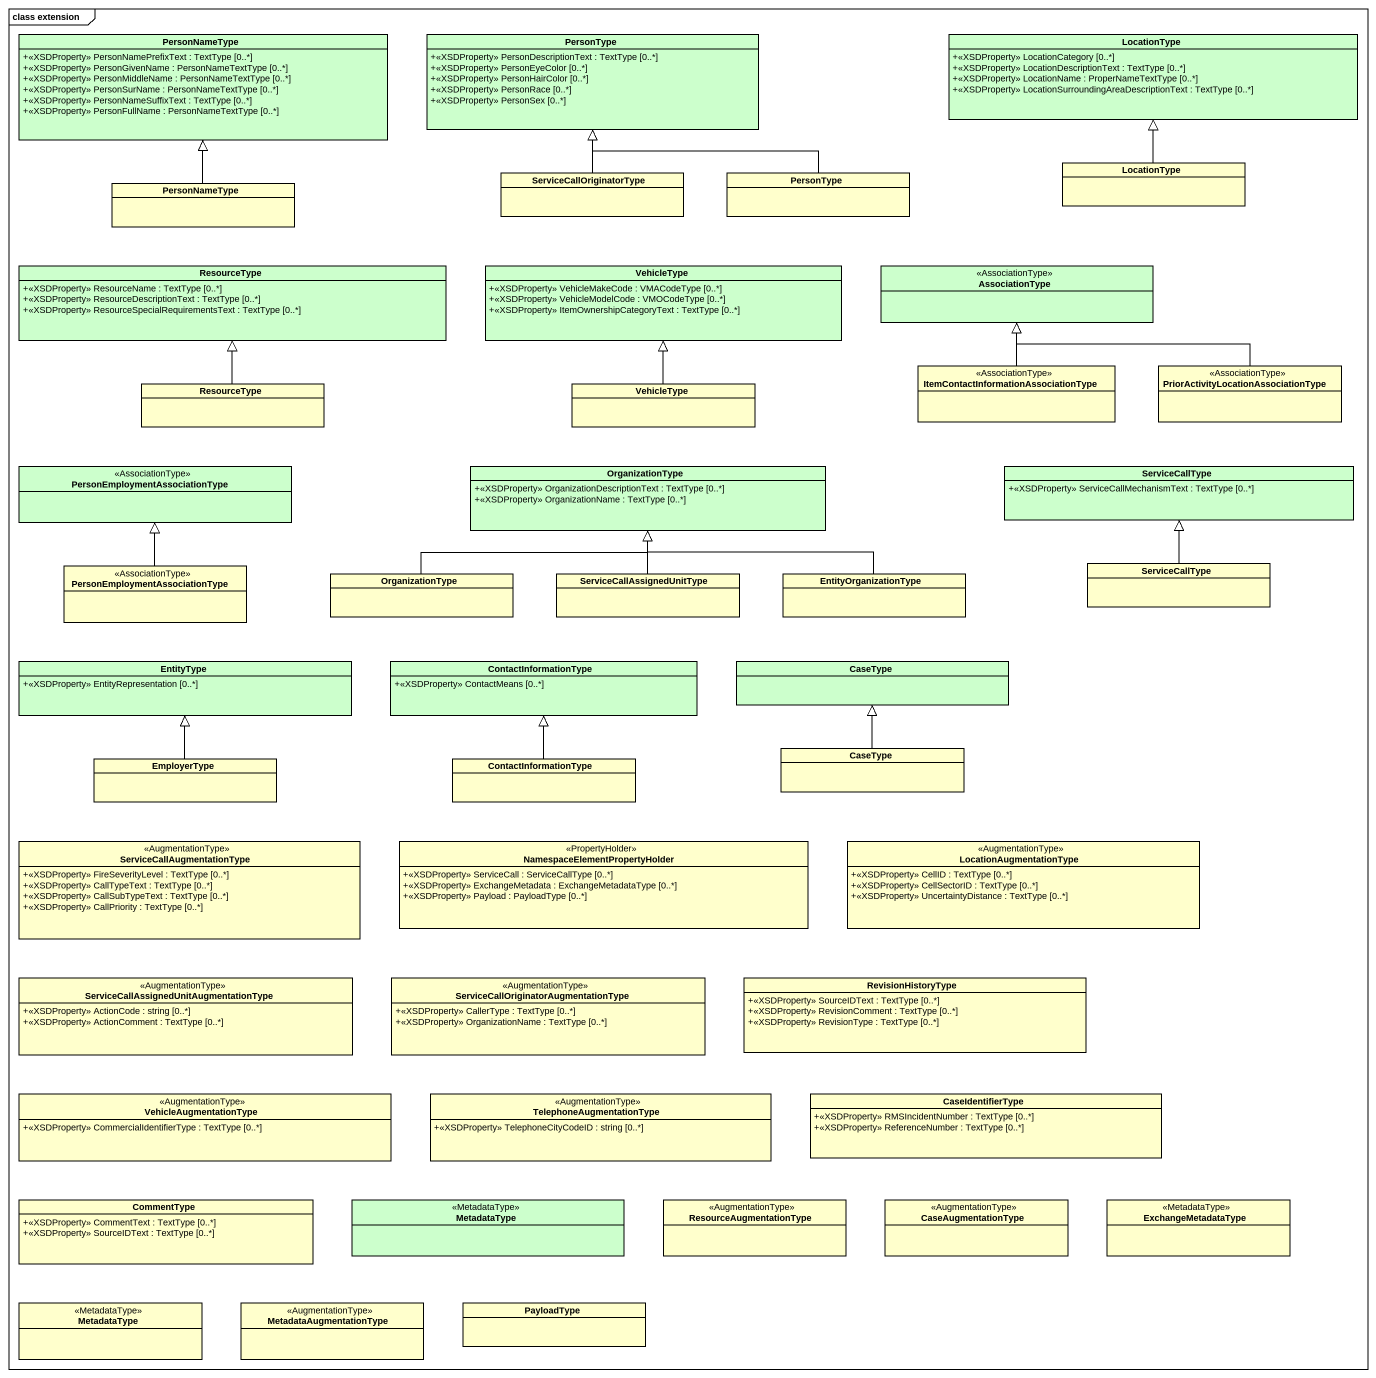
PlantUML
@startuml
mainframe class extension
hide circle
hide empty members
skinparam classAttributeIconSize 0
class PersonNameType #CCFFCC {
  +<<XSDProperty>> PersonNamePrefixText : TextType [0..*]
  +<<XSDProperty>> PersonGivenName : PersonNameTextType [0..*]
  +<<XSDProperty>> PersonMiddleName : PersonNameTextType [0..*]
  +<<XSDProperty>> PersonSurName : PersonNameTextType [0..*]
  +<<XSDProperty>> PersonNameSuffixText : TextType [0..*]
  +<<XSDProperty>> PersonFullName : PersonNameTextType [0..*]
}
class PersonType #CCFFCC {
  +<<XSDProperty>> PersonDescriptionText : TextType [0..*]
  +<<XSDProperty>> PersonEyeColor [0..*]
  +<<XSDProperty>> PersonHairColor [0..*]
  +<<XSDProperty>> PersonRace [0..*]
  +<<XSDProperty>> PersonSex [0..*]
}
class LocationType #CCFFCC {
  +<<XSDProperty>> LocationCategory [0..*]
  +<<XSDProperty>> LocationDescriptionText : TextType [0..*]
  +<<XSDProperty>> LocationName : ProperNameTextType [0..*]
  +<<XSDProperty>> LocationSurroundingAreaDescriptionText : TextType [0..*]
}
class "LocationType" as LocationType_2
class "PersonNameType" as PersonNameType_2
class ServiceCallOriginatorType
class "PersonType" as PersonType_2
class ResourceType #CCFFCC {
  +<<XSDProperty>> ResourceName : TextType [0..*]
  +<<XSDProperty>> ResourceDescriptionText : TextType [0..*]
  +<<XSDProperty>> ResourceSpecialRequirementsText : TextType [0..*]
}
class VehicleType #CCFFCC {
  +<<XSDProperty>> VehicleMakeCode : VMACodeType [0..*]
  +<<XSDProperty>> VehicleModelCode : VMOCodeType [0..*]
  +<<XSDProperty>> ItemOwnershipCategoryText : TextType [0..*]
}
class AssociationType <<AssociationType>> #CCFFCC
class "ResourceType" as ResourceType_2
class "VehicleType" as VehicleType_2
class "ItemContactInformationAssociationType" as ItemContactInformationAssoci <<AssociationType>>
class "PriorActivityLocationAssociationType" as PriorActivityLocationAssocia <<AssociationType>>
class "PersonEmploymentAssociationType" as PersonEmploymentAssociationT <<AssociationType>> #CCFFCC
class OrganizationType #CCFFCC {
  +<<XSDProperty>> OrganizationDescriptionText : TextType [0..*]
  +<<XSDProperty>> OrganizationName : TextType [0..*]
}
class ServiceCallType #CCFFCC {
  +<<XSDProperty>> ServiceCallMechanismText : TextType [0..*]
}
class "PersonEmploymentAssociationType" as PersonEmploymentAssociationT_2 <<AssociationType>>
class "OrganizationType" as OrganizationType_2
class ServiceCallAssignedUnitType
class EntityOrganizationType
class "ServiceCallType" as ServiceCallType_2
class EntityType #CCFFCC {
  +<<XSDProperty>> EntityRepresentation [0..*]
}
class ContactInformationType #CCFFCC {
  +<<XSDProperty>> ContactMeans [0..*]
}
class CaseType #CCFFCC
class "CaseType" as CaseType_2
class EmployerType
class "ContactInformationType" as ContactInformationType_2
class ServiceCallAugmentationType <<AugmentationType>> {
  +<<XSDProperty>> FireSeverityLevel : TextType [0..*]
  +<<XSDProperty>> CallTypeText : TextType [0..*]
  +<<XSDProperty>> CallSubTypeText : TextType [0..*]
  +<<XSDProperty>> CallPriority : TextType [0..*]
}
class "NamespaceElementPropertyHolder" as NamespaceElementPropertyHold <<PropertyHolder>> {
  +<<XSDProperty>> ServiceCall : ServiceCallType [0..*]
  +<<XSDProperty>> ExchangeMetadata : ExchangeMetadataType [0..*]
  +<<XSDProperty>> Payload : PayloadType [0..*]
}
class LocationAugmentationType <<AugmentationType>> {
  +<<XSDProperty>> CellID : TextType [0..*]
  +<<XSDProperty>> CellSectorID : TextType [0..*]
  +<<XSDProperty>> UncertaintyDistance : TextType [0..*]
}
class "ServiceCallAssignedUnitAugmentationType" as ServiceCallAssignedUnitAugme <<AugmentationType>> {
  +<<XSDProperty>> ActionCode : string [0..*]
  +<<XSDProperty>> ActionComment : TextType [0..*]
}
class "ServiceCallOriginatorAugmentationType" as ServiceCallOriginatorAugment <<AugmentationType>> {
  +<<XSDProperty>> CallerType : TextType [0..*]
  +<<XSDProperty>> OrganizationName : TextType [0..*]
}
class RevisionHistoryType {
  +<<XSDProperty>> SourceIDText : TextType [0..*]
  +<<XSDProperty>> RevisionComment : TextType [0..*]
  +<<XSDProperty>> RevisionType : TextType [0..*]
}
class VehicleAugmentationType <<AugmentationType>> {
  +<<XSDProperty>> CommercialIdentifierType : TextType [0..*]
}
class TelephoneAugmentationType <<AugmentationType>> {
  +<<XSDProperty>> TelephoneCityCodeID : string [0..*]
}
class CaseIdentifierType {
  +<<XSDProperty>> RMSIncidentNumber : TextType [0..*]
  +<<XSDProperty>> ReferenceNumber : TextType [0..*]
}
class CommentType {
  +<<XSDProperty>> CommentText : TextType [0..*]
  +<<XSDProperty>> SourceIDText : TextType [0..*]
}
class MetadataType <<MetadataType>> #CCFFCC
class ResourceAugmentationType <<AugmentationType>>
class CaseAugmentationType <<AugmentationType>>
class ExchangeMetadataType <<MetadataType>>
class "MetadataType" as MetadataType_2 <<MetadataType>>
class MetadataAugmentationType <<AugmentationType>>
class PayloadType
LocationType_2 -up-|> LocationType
PersonNameType_2 -up-|> PersonNameType
ServiceCallOriginatorType -up-|> PersonType
PersonType_2 -left-|> PersonType
ResourceType_2 -up-|> ResourceType
VehicleType_2 -up-|> VehicleType
ItemContactInformationAssoci -up-|> AssociationType
PriorActivityLocationAssocia -left-|> AssociationType
PersonEmploymentAssociationT_2 -up-|> PersonEmploymentAssociationT
OrganizationType_2 -right-|> OrganizationType
ServiceCallAssignedUnitType -up-|> OrganizationType
EntityOrganizationType -left-|> OrganizationType
ServiceCallType_2 -up-|> ServiceCallType
CaseType_2 -up-|> CaseType
EmployerType -up-|> EntityType
ContactInformationType_2 -up-|> ContactInformationType
@enduml
